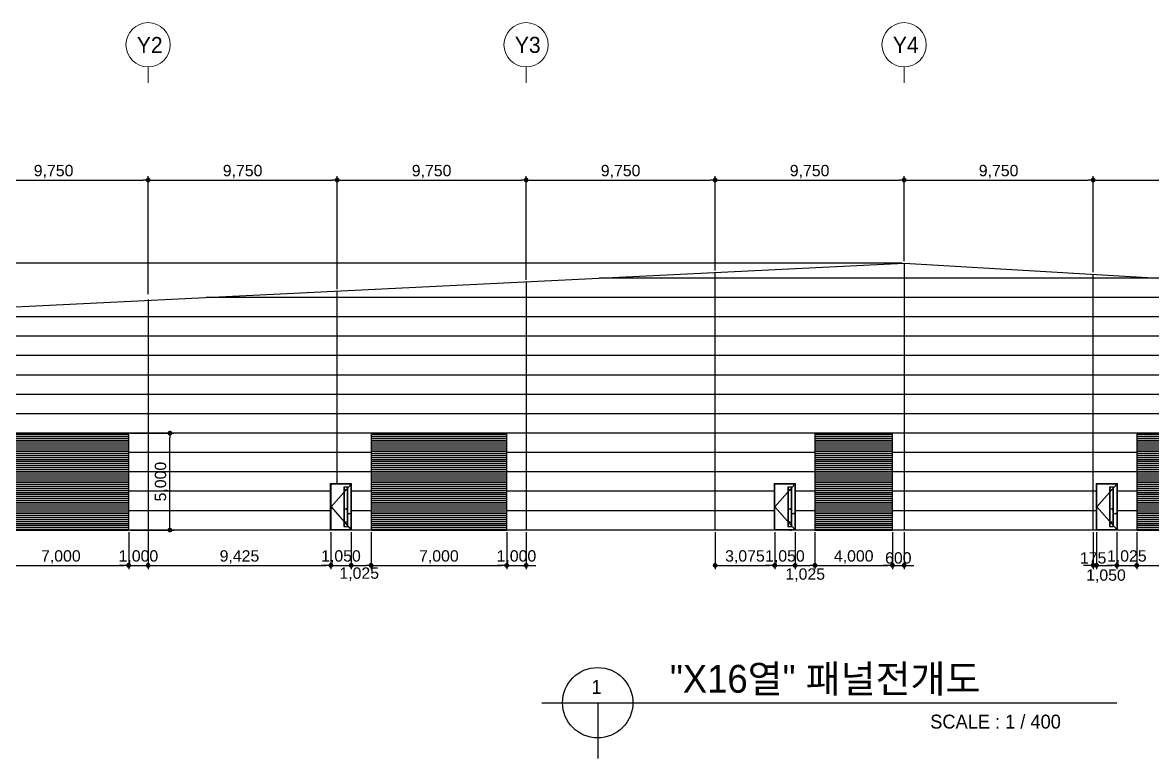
# Model space of a CAD drawing. Header units: millimetres. Extents: x 5734690 to 6791112, y -2208365 to -2031423.
# Drawn here: x 6468614 to 6526896, y -2074461 to -2036497 of the extents above; entities that cross this region are included whole.
import ezdxf
from ezdxf.enums import TextEntityAlignment as Align

# ---------------------------------------------------------------- set-up
doc = ezdxf.new("R2010")
doc.units = ezdxf.units.MM
doc.header["$LTSCALE"] = 1000
doc.linetypes.add('CEN', pattern=[62, 60, -1, 0, -1])
doc.linetypes.add('CONTINOUS', pattern=[0])
doc.layers.get('0').update_dxf_attribs({"lineweight": 9})
doc.layers.get('DEFPOINTS').update_dxf_attribs({"color": 140})
for name, color, linetype in [('3ELEV', 3, 'Continuous'), ('6ELEV', 6, 'Continuous'), ('8', 8, 'Continuous'), ('CEN', 1, 'CEN'), ('COL', 2, 'Continuous'), ('DIMM', 4, 'Continuous'), ('E', 15, 'Continuous'), ('PANEL 입면', 5, 'Continuous'), ('PANEL-INT', 4, 'CONTINOUS'), ('PAT', 252, 'Continuous'), ('TEX', 3, 'Continuous'), ('WINDOW', 4, 'Continuous')]:
    doc.layers.add(name, color=color, linetype=linetype)
doc.layers.add('7', color=7, linetype='Continuous', lineweight=5)
doc.layers.add('DOOR', color=6, linetype='Continuous', lineweight=13)
doc.styles.add('HT-400', font='Dotum.ttf', dxfattribs={"height": 800})
doc.styles.add('HY 울릉도L', font='arial.ttf')
doc.styles.add('돋움', font='Dotum.ttf')
doc.dimstyles.new('400', dxfattribs={"dimscale": 100, "dimtxt": 5.85, "dimasz": 2.5, "dimexe": 2, "dimexo": 1, "dimgap": 0.8, "dimtad": 1, "dimdec": 0, "dimdsep": 46, "dimlunit": 6, "dimtxsty": 'HY 울릉도L', "dimblk": 'DOT', "dimcen": 2.5, "dimdle": 2, "dimclrd": 1, "dimclre": 1, "dimclrt": 7, "dimadec": 0, "dimazin": 0, "dimtfac": 1, "dimtdec": 0, "dimtix": 1, "dimtmove": 2, "dimatfit": 3, "dimfxl": 1.5, "dimtolj": 1, "dimtzin": 0, "dimarcsym": 0})

# ---------------------------------------------------------------- blocks, each defined once
blk = doc.blocks.new('A$C4A1D6DD7')
at = {"layer": '6ELEV', "elevation": 0}
blk.add_lwpolyline([(550, 180), (750, 180), (750, 2220), (550, 2220)], close=True, dxfattribs=at)
at = {"layer": '7'}
for p, q in [((870, 863), (782, 858)), ((782, 842), (870, 837))]:
    blk.add_line(p, q, dxfattribs=at)
for centre, radius, start, end in [((782, 850), 7.88, 90, 270), ((870, 850), 18.1, 223.12493, 136.87507), ((870, 850), 13.2, 270, 90)]:
    blk.add_arc(centre, radius, start, end, dxfattribs=at)
at = {"layer": '8'}
for p, q in [((684, 2045), (628, 2113)), ((664, 2054), (638, 2086)), ((679, 2063), (647, 2101)), ((694, 1049), (638, 1117)), ((674, 1057), (648, 1090)), ((689, 1067), (657, 1105)), ((684, 367), (628, 435)), ((664, 375), (638, 408)), ((679, 385), (647, 423))]:
    blk.add_line(p, q, dxfattribs=at)
at = {"layer": '8', "elevation": 0}
blk.add_lwpolyline([(560, 190), (740, 190), (740, 2210), (560, 2210)], close=True, dxfattribs=at)
at = {"layer": 'DOOR'}
for p, q in [((-24, 2362), (-124, 2362)), ((-120, 0), (-120, 2400)), ((-120, 2370), (920, 2370)), ((-115, 30), (-115, 2370)), ((915, 30), (915, 2370)), ((920, 0), (920, 2400)), ((-24, 26), (-124, 26)), ((-115, 30), (915, 30))]:
    blk.add_line(p, q, dxfattribs=at)
at = {"layer": 'DOOR', "color": 1}
for p, q in [((765, 850), (896, 850)), ((782, 867), (782, 832)), ((870, 876), (870, 824))]:
    blk.add_line(p, q, dxfattribs=at)
at = {"layer": 'DOOR'}
blk.add_lwpolyline([(-150, 0), (950, 0), (950, 2400), (-150, 2400)], close=True, dxfattribs=at)
at = {"layer": 'E', "color": 1}
for p, q in [((920, 2370), (-115, 1200)), ((-115, 1200), (915, 30))]:
    blk.add_line(p, q, dxfattribs=at)
blk = doc.blocks.new('_Dot')
at = {"color": 0, "linetype": 'ByBlock', "lineweight": -2}
blk.add_line((-0.5, 0), (-1, 0), dxfattribs=at)
at = {"color": 0, "linetype": 'ByBlock', "const_width": 0.5}
blk.add_lwpolyline([(-0.25, 0, 1), (0.25, 0, 1)], format="xyb", close=True, dxfattribs=at)
blk = doc.blocks.new('*D300')
at = {"layer": 'DEFPOINTS', "color": 0, "lineweight": -3}
for p in [(6475088, -2044619), (6475088, -2050603), (6465338, -2051308)]:
    blk.add_point(p, dxfattribs=at)
at = {"layer": 'PANEL 입면', "color": 1, "lineweight": -2}
for p, q in [((6465338, -2051208), (6465338, -2044419)), ((6475088, -2050503), (6475088, -2044419)), ((6465588, -2044619), (6474838, -2044619))]:
    blk.add_line(p, q, dxfattribs=at)
at = {"layer": 'PANEL 입면', "color": 1, "lineweight": -2, "xscale": 250, "yscale": 250, "zscale": 250, "rotation": 180}
blk.add_blockref('_Dot', (6465338, -2044619), dxfattribs=at)
at = {"layer": 'PANEL 입면', "color": 1, "lineweight": -2, "xscale": 250, "yscale": 250, "zscale": 250}
blk.add_blockref('_Dot', (6475088, -2044619), dxfattribs=at)
at = {"layer": 'PANEL 입면', "color": 7, "insert": (6470213, -2044187), "char_height": 585, "attachment_point": 5, "style": 'HY 울릉도L'}
blk.add_mtext('\\A1;9,750', dxfattribs=at)
blk = doc.blocks.new('*D301')
at = {"layer": 'DEFPOINTS', "color": 0, "lineweight": -3}
for p in [(6484838, -2044619), (6484838, -2050347), (6475088, -2050603)]:
    blk.add_point(p, dxfattribs=at)
at = {"layer": 'PANEL 입면', "color": 1, "lineweight": -2}
for p, q in [((6475088, -2050503), (6475088, -2044419)), ((6484838, -2050247), (6484838, -2044419)), ((6475338, -2044619), (6484588, -2044619))]:
    blk.add_line(p, q, dxfattribs=at)
at = {"layer": 'PANEL 입면', "color": 1, "lineweight": -2, "xscale": 250, "yscale": 250, "zscale": 250, "rotation": 180}
blk.add_blockref('_Dot', (6475088, -2044619), dxfattribs=at)
at = {"layer": 'PANEL 입면', "color": 1, "lineweight": -2, "xscale": 250, "yscale": 250, "zscale": 250}
blk.add_blockref('_Dot', (6484838, -2044619), dxfattribs=at)
at = {"layer": 'PANEL 입면', "color": 7, "insert": (6479963, -2044187), "char_height": 585, "attachment_point": 5, "style": 'HY 울릉도L'}
blk.add_mtext('\\A1;9,750', dxfattribs=at)
blk = doc.blocks.new('*D302')
at = {"layer": 'DEFPOINTS', "color": 0, "lineweight": -3}
for p in [(6494588, -2044619), (6484838, -2050347), (6494588, -2049866)]:
    blk.add_point(p, dxfattribs=at)
at = {"layer": 'PANEL 입면', "color": 1, "lineweight": -2}
for p, q in [((6484838, -2050247), (6484838, -2044419)), ((6494588, -2049766), (6494588, -2044419)), ((6485088, -2044619), (6494338, -2044619))]:
    blk.add_line(p, q, dxfattribs=at)
at = {"layer": 'PANEL 입면', "color": 1, "lineweight": -2, "xscale": 250, "yscale": 250, "zscale": 250, "rotation": 180}
blk.add_blockref('_Dot', (6484838, -2044619), dxfattribs=at)
at = {"layer": 'PANEL 입면', "color": 1, "lineweight": -2, "xscale": 250, "yscale": 250, "zscale": 250}
blk.add_blockref('_Dot', (6494588, -2044619), dxfattribs=at)
at = {"layer": 'PANEL 입면', "color": 7, "insert": (6489713, -2044188), "char_height": 585, "attachment_point": 5, "style": 'HY 울릉도L'}
blk.add_mtext('\\A1;9,750', dxfattribs=at)
blk = doc.blocks.new('*D303')
at = {"layer": 'DEFPOINTS', "color": 0, "lineweight": -3}
for p in [(6504338, -2044619), (6504338, -2049385), (6494588, -2049866)]:
    blk.add_point(p, dxfattribs=at)
at = {"layer": 'PANEL 입면', "color": 1, "lineweight": -2}
for p, q in [((6494588, -2049766), (6494588, -2044419)), ((6504338, -2049285), (6504338, -2044419)), ((6494838, -2044619), (6504088, -2044619))]:
    blk.add_line(p, q, dxfattribs=at)
at = {"layer": 'PANEL 입면', "color": 1, "lineweight": -2, "xscale": 250, "yscale": 250, "zscale": 250, "rotation": 180}
blk.add_blockref('_Dot', (6494588, -2044619), dxfattribs=at)
at = {"layer": 'PANEL 입면', "color": 1, "lineweight": -2, "xscale": 250, "yscale": 250, "zscale": 250}
blk.add_blockref('_Dot', (6504338, -2044619), dxfattribs=at)
at = {"layer": 'PANEL 입면', "color": 7, "insert": (6499463, -2044188), "char_height": 585, "attachment_point": 5, "style": 'HY 울릉도L'}
blk.add_mtext('\\A1;9,750', dxfattribs=at)
blk = doc.blocks.new('*D304')
at = {"layer": 'DEFPOINTS', "color": 0, "lineweight": -3}
for p in [(6514088, -2044619), (6514088, -2048680), (6504338, -2049385)]:
    blk.add_point(p, dxfattribs=at)
at = {"layer": 'PANEL 입면', "color": 1, "lineweight": -2}
for p, q in [((6504338, -2049285), (6504338, -2044419)), ((6514088, -2048580), (6514088, -2044419)), ((6504588, -2044619), (6513838, -2044619))]:
    blk.add_line(p, q, dxfattribs=at)
at = {"layer": 'PANEL 입면', "color": 1, "lineweight": -2, "xscale": 250, "yscale": 250, "zscale": 250, "rotation": 180}
blk.add_blockref('_Dot', (6504338, -2044619), dxfattribs=at)
at = {"layer": 'PANEL 입면', "color": 1, "lineweight": -2, "xscale": 250, "yscale": 250, "zscale": 250}
blk.add_blockref('_Dot', (6514088, -2044619), dxfattribs=at)
at = {"layer": 'PANEL 입면', "color": 7, "insert": (6509213, -2044188), "char_height": 585, "attachment_point": 5, "style": 'HY 울릉도L'}
blk.add_mtext('\\A1;9,750', dxfattribs=at)
blk = doc.blocks.new('*D305')
at = {"layer": 'DEFPOINTS', "color": 0, "lineweight": -3}
for p in [(6523838, -2044619), (6514088, -2048903), (6523838, -2049480)]:
    blk.add_point(p, dxfattribs=at)
at = {"layer": 'PANEL 입면', "color": 1, "lineweight": -2}
for p, q in [((6514088, -2048803), (6514088, -2044419)), ((6523838, -2049380), (6523838, -2044419)), ((6514338, -2044619), (6523588, -2044619))]:
    blk.add_line(p, q, dxfattribs=at)
at = {"layer": 'PANEL 입면', "color": 1, "lineweight": -2, "xscale": 250, "yscale": 250, "zscale": 250, "rotation": 180}
blk.add_blockref('_Dot', (6514088, -2044619), dxfattribs=at)
at = {"layer": 'PANEL 입면', "color": 1, "lineweight": -2, "xscale": 250, "yscale": 250, "zscale": 250}
blk.add_blockref('_Dot', (6523838, -2044619), dxfattribs=at)
at = {"layer": 'PANEL 입면', "color": 7, "insert": (6518963, -2044188), "char_height": 585, "attachment_point": 5, "style": 'HY 울릉도L'}
blk.add_mtext('\\A1;9,750', dxfattribs=at)
blk = doc.blocks.new('*D306')
at = {"layer": 'DEFPOINTS', "color": 0, "lineweight": -3}
for p in [(6533588, -2044619), (6523838, -2049480), (6533588, -2049834)]:
    blk.add_point(p, dxfattribs=at)
at = {"layer": 'PANEL 입면', "color": 1, "lineweight": -2}
for p, q in [((6523838, -2049380), (6523838, -2044419)), ((6533588, -2049734), (6533588, -2044419)), ((6524088, -2044619), (6533338, -2044619))]:
    blk.add_line(p, q, dxfattribs=at)
at = {"layer": 'PANEL 입면', "color": 1, "lineweight": -2, "xscale": 250, "yscale": 250, "zscale": 250, "rotation": 180}
blk.add_blockref('_Dot', (6523838, -2044619), dxfattribs=at)
at = {"layer": 'PANEL 입면', "color": 1, "lineweight": -2, "xscale": 250, "yscale": 250, "zscale": 250}
blk.add_blockref('_Dot', (6533588, -2044619), dxfattribs=at)
at = {"layer": 'PANEL 입면', "color": 7, "insert": (6528713, -2044188), "char_height": 585, "attachment_point": 5, "style": 'HY 울릉도L'}
blk.add_mtext('\\A1;9,750', dxfattribs=at)
blk = doc.blocks.new('*D311')
at = {"layer": 'DEFPOINTS', "color": 0, "lineweight": -3}
for p in [(6452170, -2048903), (6514088, -2048903), (6454949, -2051820)]:
    blk.add_point(p, dxfattribs=at)
at = {"layer": 'PANEL 입면', "color": 1, "lineweight": -2}
for p, q in [((6513988, -2048903), (6451970, -2048903)), ((6452170, -2051570), (6452170, -2049153)), ((6454849, -2051820), (6451970, -2051820))]:
    blk.add_line(p, q, dxfattribs=at)
at = {"layer": 'PANEL 입면', "color": 1, "lineweight": -2, "xscale": 250, "yscale": 250, "zscale": 250}
for p, rotation in [((6452170, -2048903), 90), ((6452170, -2051820), 270)]:
    blk.add_blockref('_Dot', p, dxfattribs=dict(at, rotation=rotation))
at = {"layer": 'PANEL 입면', "color": 7, "insert": (6451738, -2050362), "char_height": 585, "attachment_point": 5, "rotation": 90, "style": 'HY 울릉도L'}
blk.add_mtext('\\A1;2,917', dxfattribs=at)
blk = doc.blocks.new('*D312')
at = {"layer": 'DEFPOINTS', "color": 0, "lineweight": -3}
for p in [(6467088, -2062680), (6474088, -2062680), (6474088, -2064501)]:
    blk.add_point(p, dxfattribs=at)
at = {"layer": 'PANEL 입면', "color": 1, "lineweight": -2}
for p, q in [((6467088, -2062780), (6467088, -2064701)), ((6474088, -2062780), (6474088, -2064701)), ((6467338, -2064501), (6473838, -2064501))]:
    blk.add_line(p, q, dxfattribs=at)
at = {"layer": 'PANEL 입면', "color": 1, "lineweight": -2, "xscale": 250, "yscale": 250, "zscale": 250, "rotation": 180}
blk.add_blockref('_Dot', (6467088, -2064501), dxfattribs=at)
at = {"layer": 'PANEL 입면', "color": 1, "lineweight": -2, "xscale": 250, "yscale": 250, "zscale": 250}
blk.add_blockref('_Dot', (6474088, -2064501), dxfattribs=at)
at = {"layer": 'PANEL 입면', "color": 7, "insert": (6470588, -2064069), "char_height": 585, "attachment_point": 5, "style": 'HY 울릉도L'}
blk.add_mtext('\\A1;7,000', dxfattribs=at)
blk = doc.blocks.new('*D313')
at = {"layer": 'DEFPOINTS', "color": 0, "lineweight": -3}
for p in [(6475088, -2050680), (6474088, -2062680), (6475088, -2064501)]:
    blk.add_point(p, dxfattribs=at)
at = {"layer": 'PANEL 입면', "color": 1, "lineweight": -2}
for p, q in [((6475088, -2050780), (6475088, -2064701)), ((6474088, -2062780), (6474088, -2064701)), ((6473838, -2064501), (6473588, -2064501)), ((6474088, -2064501), (6475088, -2064501)), ((6475338, -2064501), (6475588, -2064501))]:
    blk.add_line(p, q, dxfattribs=at)
at = {"layer": 'PANEL 입면', "color": 1, "lineweight": -2, "xscale": 250, "yscale": 250, "zscale": 250}
blk.add_blockref('_Dot', (6474088, -2064501), dxfattribs=at)
at = {"layer": 'PANEL 입면', "color": 1, "lineweight": -2, "xscale": 250, "yscale": 250, "zscale": 250, "rotation": 180}
blk.add_blockref('_Dot', (6475088, -2064501), dxfattribs=at)
at = {"layer": 'PANEL 입면', "color": 7, "insert": (6474588, -2064069), "char_height": 585, "attachment_point": 5, "style": 'HY 울릉도L'}
blk.add_mtext('\\A1;1,000', dxfattribs=at)
blk = doc.blocks.new('*D314')
at = {"layer": 'DEFPOINTS', "color": 0, "lineweight": -3}
for p in [(6475088, -2050680), (6484513, -2062680), (6484513, -2064501)]:
    blk.add_point(p, dxfattribs=at)
at = {"layer": 'PANEL 입면', "color": 1, "lineweight": -2}
for p, q in [((6475088, -2050780), (6475088, -2064701)), ((6484513, -2062780), (6484513, -2064701)), ((6475338, -2064501), (6484263, -2064501))]:
    blk.add_line(p, q, dxfattribs=at)
at = {"layer": 'PANEL 입면', "color": 1, "lineweight": -2, "xscale": 250, "yscale": 250, "zscale": 250, "rotation": 180}
blk.add_blockref('_Dot', (6475088, -2064501), dxfattribs=at)
at = {"layer": 'PANEL 입면', "color": 1, "lineweight": -2, "xscale": 250, "yscale": 250, "zscale": 250}
blk.add_blockref('_Dot', (6484513, -2064501), dxfattribs=at)
at = {"layer": 'PANEL 입면', "color": 7, "lineweight": -3, "insert": (6479801, -2064069), "char_height": 585, "attachment_point": 5, "style": 'HY 울릉도L'}
blk.add_mtext('\\A1;9,425', dxfattribs=at)
blk = doc.blocks.new('*D315')
at = {"layer": 'DEFPOINTS', "color": 0, "lineweight": -3}
for p in [(6484513, -2062680), (6485563, -2062680), (6485563, -2064501)]:
    blk.add_point(p, dxfattribs=at)
at = {"layer": 'PANEL 입면', "color": 1, "lineweight": -2}
for p, q in [((6484513, -2062780), (6484513, -2064701)), ((6485563, -2062780), (6485563, -2064701)), ((6484263, -2064501), (6484013, -2064501)), ((6484513, -2064501), (6485563, -2064501)), ((6485813, -2064501), (6486063, -2064501))]:
    blk.add_line(p, q, dxfattribs=at)
at = {"layer": 'PANEL 입면', "color": 1, "lineweight": -2, "xscale": 250, "yscale": 250, "zscale": 250}
blk.add_blockref('_Dot', (6484513, -2064501), dxfattribs=at)
at = {"layer": 'PANEL 입면', "color": 1, "lineweight": -2, "xscale": 250, "yscale": 250, "zscale": 250, "rotation": 180}
blk.add_blockref('_Dot', (6485563, -2064501), dxfattribs=at)
at = {"layer": 'PANEL 입면', "color": 7, "lineweight": -3, "insert": (6485038, -2064069), "char_height": 585, "attachment_point": 5, "style": 'HY 울릉도L'}
blk.add_mtext('\\A1;1,050', dxfattribs=at)
blk = doc.blocks.new('*D316')
at = {"layer": 'DEFPOINTS', "color": 0, "lineweight": -3}
for p in [(6485563, -2062680), (6486588, -2062680), (6486588, -2064501)]:
    blk.add_point(p, dxfattribs=at)
at = {"layer": 'PANEL 입면', "color": 1, "lineweight": -2}
for p, q in [((6485563, -2062780), (6485563, -2064701)), ((6486588, -2062780), (6486588, -2064701)), ((6485813, -2064501), (6486338, -2064501))]:
    blk.add_line(p, q, dxfattribs=at)
at = {"layer": 'PANEL 입면', "color": 1, "lineweight": -2, "xscale": 250, "yscale": 250, "zscale": 250, "rotation": 180}
blk.add_blockref('_Dot', (6485563, -2064501), dxfattribs=at)
at = {"layer": 'PANEL 입면', "color": 1, "lineweight": -2, "xscale": 250, "yscale": 250, "zscale": 250}
blk.add_blockref('_Dot', (6486588, -2064501), dxfattribs=at)
at = {"layer": 'PANEL 입면', "color": 7, "lineweight": -3, "insert": (6485979, -2064954), "char_height": 585, "attachment_point": 5, "style": 'HY 울릉도L'}
blk.add_mtext('\\A1;1,025', dxfattribs=at)
blk = doc.blocks.new('*D317')
at = {"layer": 'DEFPOINTS', "color": 0, "lineweight": -3}
for p in [(6486588, -2062680), (6493588, -2062680), (6493588, -2064501)]:
    blk.add_point(p, dxfattribs=at)
at = {"layer": 'PANEL 입면', "color": 1, "lineweight": -2}
for p, q in [((6486588, -2062780), (6486588, -2064701)), ((6493588, -2062780), (6493588, -2064701)), ((6486838, -2064501), (6493338, -2064501))]:
    blk.add_line(p, q, dxfattribs=at)
at = {"layer": 'PANEL 입면', "color": 1, "lineweight": -2, "xscale": 250, "yscale": 250, "zscale": 250, "rotation": 180}
blk.add_blockref('_Dot', (6486588, -2064501), dxfattribs=at)
at = {"layer": 'PANEL 입면', "color": 1, "lineweight": -2, "xscale": 250, "yscale": 250, "zscale": 250}
blk.add_blockref('_Dot', (6493588, -2064501), dxfattribs=at)
at = {"layer": 'PANEL 입면', "color": 7, "lineweight": -3, "insert": (6490088, -2064069), "char_height": 585, "attachment_point": 5, "style": 'HY 울릉도L'}
blk.add_mtext('\\A1;7,000', dxfattribs=at)
blk = doc.blocks.new('*D318')
at = {"layer": 'DEFPOINTS', "color": 0, "lineweight": -3}
for p in [(6493588, -2062680), (6494588, -2062680), (6494588, -2064501)]:
    blk.add_point(p, dxfattribs=at)
at = {"layer": 'PANEL 입면', "color": 1, "lineweight": -2}
for p, q in [((6493588, -2062780), (6493588, -2064701)), ((6494588, -2062780), (6494588, -2064701)), ((6493338, -2064501), (6493088, -2064501)), ((6493588, -2064501), (6494588, -2064501)), ((6494838, -2064501), (6495088, -2064501))]:
    blk.add_line(p, q, dxfattribs=at)
at = {"layer": 'PANEL 입면', "color": 1, "lineweight": -2, "xscale": 250, "yscale": 250, "zscale": 250}
blk.add_blockref('_Dot', (6493588, -2064501), dxfattribs=at)
at = {"layer": 'PANEL 입면', "color": 1, "lineweight": -2, "xscale": 250, "yscale": 250, "zscale": 250, "rotation": 180}
blk.add_blockref('_Dot', (6494588, -2064501), dxfattribs=at)
at = {"layer": 'PANEL 입면', "color": 7, "lineweight": -3, "insert": (6494088, -2064069), "char_height": 585, "attachment_point": 5, "style": 'HY 울릉도L'}
blk.add_mtext('\\A1;1,000', dxfattribs=at)
blk = doc.blocks.new('*D319')
at = {"layer": 'DEFPOINTS', "color": 0, "lineweight": -3}
for p in [(6504338, -2062680), (6507413, -2062680), (6507413, -2064501)]:
    blk.add_point(p, dxfattribs=at)
at = {"layer": 'PANEL 입면', "color": 1, "lineweight": -2}
for p, q in [((6504338, -2062780), (6504338, -2064701)), ((6507413, -2062780), (6507413, -2064701)), ((6504588, -2064501), (6507163, -2064501))]:
    blk.add_line(p, q, dxfattribs=at)
at = {"layer": 'PANEL 입면', "color": 1, "lineweight": -2, "xscale": 250, "yscale": 250, "zscale": 250, "rotation": 180}
blk.add_blockref('_Dot', (6504338, -2064501), dxfattribs=at)
at = {"layer": 'PANEL 입면', "color": 1, "lineweight": -2, "xscale": 250, "yscale": 250, "zscale": 250}
blk.add_blockref('_Dot', (6507413, -2064501), dxfattribs=at)
at = {"layer": 'PANEL 입면', "color": 7, "lineweight": -3, "insert": (6505876, -2064069), "char_height": 585, "attachment_point": 5, "style": 'HY 울릉도L'}
blk.add_mtext('\\A1;3,075', dxfattribs=at)
blk = doc.blocks.new('*D320')
at = {"layer": 'DEFPOINTS', "color": 0, "lineweight": -3}
for p in [(6507413, -2062680), (6508463, -2062680), (6508463, -2064501)]:
    blk.add_point(p, dxfattribs=at)
at = {"layer": 'PANEL 입면', "color": 1, "lineweight": -2}
for p, q in [((6507413, -2062780), (6507413, -2064701)), ((6508463, -2062780), (6508463, -2064701)), ((6507163, -2064501), (6506913, -2064501)), ((6507413, -2064501), (6508463, -2064501)), ((6508713, -2064501), (6508963, -2064501))]:
    blk.add_line(p, q, dxfattribs=at)
at = {"layer": 'PANEL 입면', "color": 1, "lineweight": -2, "xscale": 250, "yscale": 250, "zscale": 250}
blk.add_blockref('_Dot', (6507413, -2064501), dxfattribs=at)
at = {"layer": 'PANEL 입면', "color": 1, "lineweight": -2, "xscale": 250, "yscale": 250, "zscale": 250, "rotation": 180}
blk.add_blockref('_Dot', (6508463, -2064501), dxfattribs=at)
at = {"layer": 'PANEL 입면', "color": 7, "lineweight": -3, "insert": (6507938, -2064069), "char_height": 585, "attachment_point": 5, "style": 'HY 울릉도L'}
blk.add_mtext('\\A1;1,050', dxfattribs=at)
blk = doc.blocks.new('*D321')
at = {"layer": 'DEFPOINTS', "color": 0, "lineweight": -3}
for p in [(6508463, -2062680), (6509488, -2062680), (6509488, -2064501)]:
    blk.add_point(p, dxfattribs=at)
at = {"layer": 'PANEL 입면', "color": 1, "lineweight": -2}
for p, q in [((6508463, -2062780), (6508463, -2064701)), ((6509488, -2062780), (6509488, -2064701)), ((6508713, -2064501), (6509238, -2064501))]:
    blk.add_line(p, q, dxfattribs=at)
at = {"layer": 'PANEL 입면', "color": 1, "lineweight": -2, "xscale": 250, "yscale": 250, "zscale": 250, "rotation": 180}
blk.add_blockref('_Dot', (6508463, -2064501), dxfattribs=at)
at = {"layer": 'PANEL 입면', "color": 1, "lineweight": -2, "xscale": 250, "yscale": 250, "zscale": 250}
blk.add_blockref('_Dot', (6509488, -2064501), dxfattribs=at)
at = {"layer": 'PANEL 입면', "color": 7, "lineweight": -3, "insert": (6508986, -2065003), "char_height": 585, "attachment_point": 5, "style": 'HY 울릉도L'}
blk.add_mtext('\\A1;1,025', dxfattribs=at)
blk = doc.blocks.new('*D322')
at = {"layer": 'DEFPOINTS', "color": 0, "lineweight": -3}
for p in [(6509488, -2062680), (6513488, -2062680), (6513488, -2064501)]:
    blk.add_point(p, dxfattribs=at)
at = {"layer": 'PANEL 입면', "color": 1, "lineweight": -2}
for p, q in [((6509488, -2062780), (6509488, -2064701)), ((6513488, -2062780), (6513488, -2064701)), ((6509738, -2064501), (6513238, -2064501))]:
    blk.add_line(p, q, dxfattribs=at)
at = {"layer": 'PANEL 입면', "color": 1, "lineweight": -2, "xscale": 250, "yscale": 250, "zscale": 250, "rotation": 180}
blk.add_blockref('_Dot', (6509488, -2064501), dxfattribs=at)
at = {"layer": 'PANEL 입면', "color": 1, "lineweight": -2, "xscale": 250, "yscale": 250, "zscale": 250}
blk.add_blockref('_Dot', (6513488, -2064501), dxfattribs=at)
at = {"layer": 'PANEL 입면', "color": 7, "lineweight": -3, "insert": (6511488, -2064069), "char_height": 585, "attachment_point": 5, "style": 'HY 울릉도L'}
blk.add_mtext('\\A1;4,000', dxfattribs=at)
blk = doc.blocks.new('*D323')
at = {"layer": 'DEFPOINTS', "color": 0, "lineweight": -3}
for p in [(6513488, -2062680), (6514088, -2062680), (6514088, -2064501)]:
    blk.add_point(p, dxfattribs=at)
at = {"layer": 'PANEL 입면', "color": 1, "lineweight": -2}
for p, q in [((6513488, -2062780), (6513488, -2064701)), ((6514088, -2062780), (6514088, -2064701)), ((6513238, -2064501), (6512988, -2064501)), ((6513488, -2064501), (6514088, -2064501)), ((6514338, -2064501), (6514588, -2064501))]:
    blk.add_line(p, q, dxfattribs=at)
at = {"layer": 'PANEL 입면', "color": 1, "lineweight": -2, "xscale": 250, "yscale": 250, "zscale": 250}
blk.add_blockref('_Dot', (6513488, -2064501), dxfattribs=at)
at = {"layer": 'PANEL 입면', "color": 1, "lineweight": -2, "xscale": 250, "yscale": 250, "zscale": 250, "rotation": 180}
blk.add_blockref('_Dot', (6514088, -2064501), dxfattribs=at)
at = {"layer": 'PANEL 입면', "color": 7, "lineweight": -3, "insert": (6513788, -2064122), "char_height": 585, "attachment_point": 5, "style": 'HY 울릉도L'}
blk.add_mtext('\\A1;600', dxfattribs=at)
blk = doc.blocks.new('*D324')
at = {"layer": 'DEFPOINTS', "color": 0, "lineweight": -3}
for p in [(6523838, -2062680), (6524013, -2062680), (6524013, -2064501)]:
    blk.add_point(p, dxfattribs=at)
at = {"layer": 'PANEL 입면', "color": 1, "lineweight": -2}
for p, q in [((6523838, -2062780), (6523838, -2064701)), ((6524013, -2062780), (6524013, -2064701)), ((6523588, -2064501), (6523338, -2064501)), ((6523838, -2064501), (6524013, -2064501)), ((6524263, -2064501), (6524513, -2064501))]:
    blk.add_line(p, q, dxfattribs=at)
at = {"layer": 'PANEL 입면', "color": 1, "lineweight": -2, "xscale": 250, "yscale": 250, "zscale": 250}
blk.add_blockref('_Dot', (6523838, -2064501), dxfattribs=at)
at = {"layer": 'PANEL 입면', "color": 1, "lineweight": -2, "xscale": 250, "yscale": 250, "zscale": 250, "rotation": 180}
blk.add_blockref('_Dot', (6524013, -2064501), dxfattribs=at)
at = {"layer": 'PANEL 입면', "color": 7, "lineweight": -3, "insert": (6523838, -2064122), "char_height": 585, "attachment_point": 5, "style": 'HY 울릉도L'}
blk.add_mtext('\\A1;175', dxfattribs=at)
blk = doc.blocks.new('*D325')
at = {"layer": 'DEFPOINTS', "color": 0, "lineweight": -3}
for p in [(6524013, -2062680), (6525063, -2062680), (6525063, -2064501)]:
    blk.add_point(p, dxfattribs=at)
at = {"layer": 'PANEL 입면', "color": 1, "lineweight": -2}
for p, q in [((6524013, -2062780), (6524013, -2064701)), ((6525063, -2062780), (6525063, -2064701)), ((6524263, -2064501), (6524813, -2064501))]:
    blk.add_line(p, q, dxfattribs=at)
at = {"layer": 'PANEL 입면', "color": 1, "lineweight": -2, "xscale": 250, "yscale": 250, "zscale": 250, "rotation": 180}
blk.add_blockref('_Dot', (6524013, -2064501), dxfattribs=at)
at = {"layer": 'PANEL 입면', "color": 1, "lineweight": -2, "xscale": 250, "yscale": 250, "zscale": 250}
blk.add_blockref('_Dot', (6525063, -2064501), dxfattribs=at)
at = {"layer": 'PANEL 입면', "color": 7, "lineweight": -3, "insert": (6524500, -2065056), "char_height": 585, "attachment_point": 5, "style": 'HY 울릉도L'}
blk.add_mtext('\\A1;1,050', dxfattribs=at)
blk = doc.blocks.new('*D326')
at = {"layer": 'DEFPOINTS', "color": 0, "lineweight": -3}
for p in [(6525063, -2062680), (6526088, -2062680), (6526088, -2064501)]:
    blk.add_point(p, dxfattribs=at)
at = {"layer": 'PANEL 입면', "color": 1, "lineweight": -2}
for p, q in [((6525063, -2062780), (6525063, -2064701)), ((6526088, -2062780), (6526088, -2064701)), ((6524813, -2064501), (6524563, -2064501)), ((6525063, -2064501), (6526088, -2064501)), ((6526338, -2064501), (6526588, -2064501))]:
    blk.add_line(p, q, dxfattribs=at)
at = {"layer": 'PANEL 입면', "color": 1, "lineweight": -2, "xscale": 250, "yscale": 250, "zscale": 250}
blk.add_blockref('_Dot', (6525063, -2064501), dxfattribs=at)
at = {"layer": 'PANEL 입면', "color": 1, "lineweight": -2, "xscale": 250, "yscale": 250, "zscale": 250, "rotation": 180}
blk.add_blockref('_Dot', (6526088, -2064501), dxfattribs=at)
at = {"layer": 'PANEL 입면', "color": 7, "lineweight": -3, "insert": (6525576, -2064069), "char_height": 585, "attachment_point": 5, "style": 'HY 울릉도L'}
blk.add_mtext('\\A1;1,025', dxfattribs=at)
blk = doc.blocks.new('*D327')
at = {"layer": 'DEFPOINTS', "color": 0, "lineweight": -3}
for p in [(6526088, -2062680), (6533088, -2062680), (6533088, -2064501)]:
    blk.add_point(p, dxfattribs=at)
at = {"layer": 'PANEL 입면', "color": 1, "lineweight": -2}
for p, q in [((6526088, -2062780), (6526088, -2064701)), ((6533088, -2062780), (6533088, -2064701)), ((6526338, -2064501), (6532838, -2064501))]:
    blk.add_line(p, q, dxfattribs=at)
at = {"layer": 'PANEL 입면', "color": 1, "lineweight": -2, "xscale": 250, "yscale": 250, "zscale": 250, "rotation": 180}
blk.add_blockref('_Dot', (6526088, -2064501), dxfattribs=at)
at = {"layer": 'PANEL 입면', "color": 1, "lineweight": -2, "xscale": 250, "yscale": 250, "zscale": 250}
blk.add_blockref('_Dot', (6533088, -2064501), dxfattribs=at)
at = {"layer": 'PANEL 입면', "color": 7, "lineweight": -3, "insert": (6529588, -2064069), "char_height": 585, "attachment_point": 5, "style": 'HY 울릉도L'}
blk.add_mtext('\\A1;7,000', dxfattribs=at)
blk = doc.blocks.new('*D337')
at = {"layer": 'DEFPOINTS', "color": 0, "lineweight": -3}
for p in [(6474088, -2057680), (6476212, -2057680), (6474088, -2062680)]:
    blk.add_point(p, dxfattribs=at)
at = {"layer": 'PANEL 입면', "color": 1, "lineweight": -2}
for p, q in [((6474188, -2057680), (6476412, -2057680)), ((6476212, -2062430), (6476212, -2057930)), ((6474188, -2062680), (6476412, -2062680))]:
    blk.add_line(p, q, dxfattribs=at)
at = {"layer": 'PANEL 입면', "color": 1, "lineweight": -2, "xscale": 250, "yscale": 250, "zscale": 250}
for p, rotation in [((6476212, -2057680), 90), ((6476212, -2062680), 270)]:
    blk.add_blockref('_Dot', p, dxfattribs=dict(at, rotation=rotation))
at = {"layer": 'PANEL 입면', "color": 7, "insert": (6475780, -2060180), "char_height": 585, "attachment_point": 5, "rotation": 90, "style": 'HY 울릉도L'}
blk.add_mtext('\\A1;5,000', dxfattribs=at)

msp = doc.modelspace()

# ---------------------------------------------------------------- hatches: boundary and pattern name
at = {"layer": 'PAT'}
h = msp.add_hatch(dxfattribs=at)
h.set_pattern_fill('_USER', color=256, scale=100, pattern_type=0)
h.set_pattern_definition([(0, (12240258.09, -4167433.94), (0, 100), [])])
h.paths.add_polyline_path([(6467088.4, -2057680.1), (6467088.4, -2062680.1), (6474088.4, -2062680.1), (6474088.4, -2057680.1)])
h = msp.add_hatch(dxfattribs=at)
h.set_pattern_fill('_USER', color=256, scale=100, pattern_type=0)
h.set_pattern_definition([(0, (12256758.09, -4167433.94), (0, 100), [])])
h.paths.add_polyline_path([(6486588.4, -2062680.1), (6486588.4, -2057680.1), (6493588.4, -2057680.1), (6493588.4, -2062680.1)])
h = msp.add_hatch(dxfattribs=at)
h.set_pattern_fill('_USER', color=256, scale=100, pattern_type=0)
h.set_pattern_definition([(0, (12279658.09, -4167433.94), (0, 100), [])])
h.paths.add_polyline_path([(6509488.4, -2062680.1), (6509488.4, -2057680.1), (6513488.4, -2057680.1), (6513488.4, -2062680.1)])
h = msp.add_hatch(dxfattribs=at)
h.set_pattern_fill('_USER', color=256, scale=100, pattern_type=0)
h.set_pattern_definition([(0, (12299258.09, -4167433.94), (0, 100), [])])
h.paths.add_polyline_path([(6526088.4, -2062680.1), (6526088.4, -2057680.1), (6533088.4, -2057680.1), (6533088.4, -2062680.1)])

# ---------------------------------------------------------------- linework, layer by layer
for p, q in [((6475088.4, -2039613.9), (6475088.3, -2038783.7)), ((6494588.4, -2039613.9), (6494588.3, -2038783.7)), ((6514088.4, -2039613.9), (6514088.3, -2038783.7))]:
    msp.add_line(p, q)
for centre in [(6475088.3, -2037640.6), (6494588.3, -2037640.6), (6514088.3, -2037640.6)]:
    msp.add_circle(centre, 1143.1)
at = {"layer": '3ELEV', "color": 2}
msp.add_lwpolyline([(6514088.4, -2048903.4), (6563738.4, -2051840.4), (6563738.4, -2062680.1), (6454938.4, -2062680.1), (6454938.4, -2051820.1), (6514088.4, -2048904.1)], dxfattribs=at)
at = {"layer": 'CEN'}
msp.add_line((6569251.6, -2062680.1), (6447995.6, -2062680.1), dxfattribs=at)
at = {"layer": 'COL', "color": 7}
for p, q in [((6495406.9, -2071588), (6525062.3, -2071588)), ((6498280.1, -2071588), (6498280.1, -2074461.2))]:
    msp.add_line(p, q, dxfattribs=at)
msp.add_circle((6498280.1, -2071588), 1815.5, dxfattribs=at)
at = {"layer": 'PANEL-INT', "lineweight": -3}
for p, q in [((6514088.4, -2048903.4), (6514088.4, -2062680.1)), ((6504338.4, -2062680.1), (6504338.4, -2049385)), ((6523838.4, -2062680.1), (6523838.4, -2049480.4)), ((6484838.4, -2060280.1), (6484838.4, -2050346.7)), ((6494588.4, -2049865.8), (6494588.4, -2062680.1)), ((6475088.4, -2050827.6), (6475088.4, -2062680.1))]:
    msp.add_line(p, q, dxfattribs=at)
at = {"layer": 'PAT'}
for p, q in [((6527212.5, -2049680.1), (6498353.8, -2049680.1)), ((6544109.1, -2050680.1), (6478077.9, -2050680.1)), ((6561005.6, -2051680.1), (6457802, -2051680.1)), ((6563738.4, -2052680.1), (6454938.4, -2052680.1)), ((6563738.4, -2053680.1), (6454938.4, -2053680.1)), ((6563738.4, -2054680.1), (6454938.4, -2054680.1)), ((6563738.4, -2055680.1), (6454938.4, -2055680.1)), ((6563738.4, -2056680.1), (6454938.4, -2056680.1)), ((6563738.4, -2057680.1), (6454938.4, -2057680.1)), ((6486588.4, -2058680.1), (6474088.4, -2058680.1)), ((6509488.4, -2058680.1), (6493588.4, -2058680.1)), ((6526088.4, -2058680.1), (6513488.4, -2058680.1)), ((6486588.4, -2059680.1), (6474088.4, -2059680.1)), ((6509488.4, -2059680.1), (6493588.4, -2059680.1)), ((6526088.4, -2059680.1), (6513488.4, -2059680.1)), ((6484488.4, -2060680.1), (6474088.4, -2060680.1)), ((6486588.4, -2060680.1), (6485588.4, -2060680.1)), ((6507388.4, -2060680.1), (6493588.4, -2060680.1)), ((6509488.4, -2060680.1), (6508488.4, -2060680.1)), ((6523988.4, -2060680.1), (6513488.4, -2060680.1)), ((6526088.4, -2060680.1), (6525088.4, -2060680.1)), ((6484488.4, -2061680.1), (6474088.4, -2061680.1)), ((6486588.4, -2061680.1), (6485588.4, -2061680.1)), ((6507388.4, -2061680.1), (6493588.4, -2061680.1)), ((6509488.4, -2061680.1), (6508488.4, -2061680.1)), ((6523988.4, -2061680.1), (6513488.4, -2061680.1)), ((6526088.4, -2061680.1), (6525088.4, -2061680.1))]:
    msp.add_line(p, q, dxfattribs=at)
at = {"layer": 'WINDOW'}
for points in [[(6467088.4, -2062680.1), (6474088.4, -2062680.1), (6474088.4, -2057680.1), (6467088.4, -2057680.1)], [(6486588.4, -2062680.1), (6493588.4, -2062680.1), (6493588.4, -2057680.1), (6486588.4, -2057680.1)], [(6509488.4, -2062680.1), (6513488.4, -2062680.1), (6513488.4, -2057680.1), (6509488.4, -2057680.1)], [(6526088.4, -2062680.1), (6533088.4, -2062680.1), (6533088.4, -2057680.1), (6526088.4, -2057680.1)]]:
    msp.add_lwpolyline(points, close=True, dxfattribs=at)

# ---------------------------------------------------------------- block references
for p in [(6484638.4, -2062680.1), (6507538.4, -2062680.1), (6524138.4, -2062680.1)]:
    msp.add_blockref('A$C4A1D6DD7', p)

# ---------------------------------------------------------------- texts
at = {"layer": 'DIMM', "style": '돋움'}
for s, p in [('Y2', (6475171.7, -2037647.2)), ('Y3', (6494671.7, -2037647.2)), ('Y4', (6514171.7, -2037647.2))]:
    msp.add_text(s, height=831.35, rotation=0.002428, dxfattribs=at).set_placement(p, align=Align.MIDDLE)
at = {"layer": 'TEX', "style": 'HT-400'}
for s, height, p in [('"X16열" 패널전개도', 1436.571, (6502006.7, -2071071.7)), ('SCALE : 1 / 400', 718.285, (6515435.1, -2072921.5))]:
    msp.add_text(s, height=height, dxfattribs=at).set_placement(p)
at = {"layer": 'TEX', "color": 7, "style": 'HT-400'}
msp.add_text('1', height=718.3, dxfattribs=at).set_placement((6497961.1, -2071129.7))

# ---------------------------------------------------------------- dimensions: what is measured, and where the dimension line sits
at = {"layer": 'PANEL 입면'}
for base, p1, p2, picture, middle in [((6475088.4, -2044618.5), (6465338.4, -2051308.4), (6475088.4, -2050603.4), '*D300', (6470213.4, -2044187)), ((6484838.4, -2044618.5), (6475088.4, -2050603.4), (6484838.4, -2050346.7), '*D301', (6479963.4, -2044187)), ((6494588.4, -2044619.2), (6484838.4, -2050346.7), (6494588.4, -2049865.8), '*D302', (6489713.4, -2044187.7)), ((6504338.4, -2044619.2), (6494588.4, -2049865.8), (6504338.4, -2049385), '*D303', (6499463.4, -2044187.7)), ((6514088.4, -2044619.2), (6504338.4, -2049385), (6514088.4, -2048680), '*D304', (6509213.4, -2044187.7)), ((6523838.4, -2044619.2), (6514088.4, -2048903.4), (6523838.4, -2049480.4), '*D305', (6518963.4, -2044187.7)), ((6533588.4, -2044619.2), (6523838.4, -2049480.4), (6533588.4, -2049833.8), '*D306', (6528713.4, -2044187.7)), ((6475088.4, -2064501), (6474088.4, -2062680.1), (6475088.4, -2050680.1), '*D313', (6474588.4, -2064069.4)), ((6474088.4, -2064501), (6467088.4, -2062680.1), (6474088.4, -2062680.1), '*D312', (6470588.4, -2064069.4))]:
    dim = msp.add_linear_dim(base=base, p1=p1, p2=p2, dimstyle='400', dxfattribs=at)
    dim.commit()
    dim.dimension.update_dxf_attribs({"geometry": picture, "text_midpoint": middle})
for base, p1, p2, picture, middle in [((6452169.8, -2048903.4), (6454949.4, -2051820.1), (6514088.4, -2048903.4), '*D311', (6451738.2, -2050361.8)), ((6476211.7, -2057680.1), (6474088.4, -2062680.1), (6474088.4, -2057680.1), '*D337', (6475780.2, -2060180.1))]:
    dim = msp.add_linear_dim(base=base, p1=p1, p2=p2, angle=90, dimstyle='400', dxfattribs=at)
    dim.commit()
    dim.dimension.update_dxf_attribs({"geometry": picture, "text_midpoint": middle})
at = {"layer": 'PANEL 입면', "lineweight": -3}
for base, p1, p2, picture, middle in [((6484513.4, -2064501), (6475088.4, -2050680.1), (6484513.4, -2062680.1), '*D314', (6479800.9, -2064069.4)), ((6485563.4, -2064501), (6484513.4, -2062680.1), (6485563.4, -2062680.1), '*D315', (6485038.4, -2064069.4)), ((6493588.4, -2064501), (6486588.4, -2062680.1), (6493588.4, -2062680.1), '*D317', (6490088.4, -2064069.4)), ((6494588.4, -2064501), (6493588.4, -2062680.1), (6494588.4, -2062680.1), '*D318', (6494088.4, -2064069.4)), ((6507413.4, -2064501), (6504338.4, -2062680.1), (6507413.4, -2062680.1), '*D319', (6505875.9, -2064069.4)), ((6508463.4, -2064501), (6507413.4, -2062680.1), (6508463.4, -2062680.1), '*D320', (6507938.4, -2064069.4)), ((6513488.4, -2064501), (6509488.4, -2062680.1), (6513488.4, -2062680.1), '*D322', (6511488.4, -2064069.4)), ((6514088.4, -2064501), (6513488.4, -2062680.1), (6514088.4, -2062680.1), '*D323', (6513788.4, -2064122.3)), ((6526088.4, -2064501), (6525063.4, -2062680.1), (6526088.4, -2062680.1), '*D326', (6525575.9, -2064069.4)), ((6533088.4, -2064501), (6526088.4, -2062680.1), (6533088.4, -2062680.1), '*D327', (6529588.4, -2064069.4))]:
    dim = msp.add_linear_dim(base=base, p1=p1, p2=p2, dimstyle='400', dxfattribs=at)
    dim.commit()
    dim.dimension.update_dxf_attribs({"geometry": picture, "text_midpoint": middle})
for base, p1, p2, picture, middle in [((6486588.4, -2064501), (6485563.4, -2062680.1), (6486588.4, -2062680.1), '*D316', (6485979.2, -2064953.5)), ((6509488.4, -2064501), (6508463.4, -2062680.1), (6509488.4, -2062680.1), '*D321', (6508986.5, -2065003.3)), ((6524013.4, -2064501), (6523838.4, -2062680.1), (6524013.4, -2062680.1), '*D324', (6523838.4, -2064122.3)), ((6525063.4, -2064501), (6524013.4, -2062680.1), (6525063.4, -2062680.1), '*D325', (6524500.2, -2065055.7))]:
    dim = msp.add_linear_dim(base=base, p1=p1, p2=p2, dimstyle='400', dxfattribs=at)
    dim.commit()
    dim.dimension.update_dxf_attribs({"geometry": picture, "text_midpoint": middle, "dimtype": 160})

doc.saveas('drawing.dxf')
